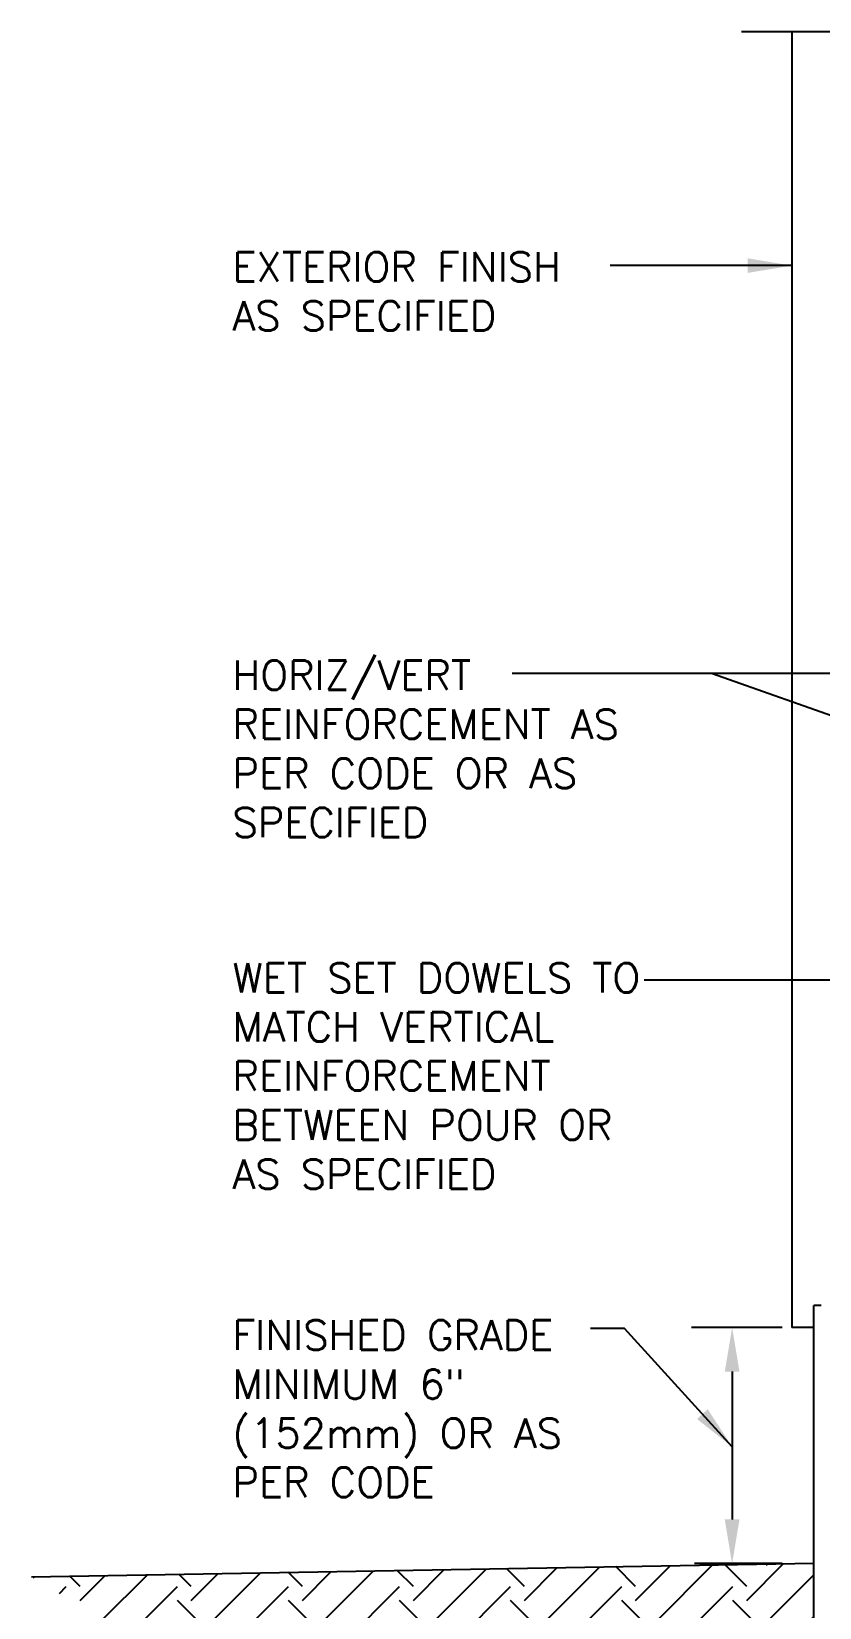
# Model space of a CAD drawing. Header units: inches. Extents: x 86.6 to 136.2, y -5.6 to 65.7.
# Drawn here: x 86.65 to 106.71, y 24.59 to 64.73 of the extents above; entities that cross this region are included whole.
import ezdxf

# ---------------------------------------------------------------- set-up
doc = ezdxf.new("R2010")
doc.units = ezdxf.units.IN
doc.header["$LTSCALE"] = 0.5
doc.header["$MEASUREMENT"] = 0
for name, color, linetype in [('HATCH', 12, 'Continuous'), ('LINE50', 5, 'Continuous'), ('LINE9', 9, 'Continuous'), ('TEXT', 4, 'Continuous')]:
    doc.layers.add(name, color=color, linetype=linetype)
doc.styles.add('DIM', font='romans.shx', dxfattribs={"width": 0.7})
doc.styles.add('ROMANS', font='romans.shx', dxfattribs={"height": 1.125})
doc.dimstyles.new('ext_12', dxfattribs={"dimscale": 12, "dimtxt": 0.09375, "dimasz": 0.09375, "dimexe": 0.09375, "dimexo": 0.0625, "dimgap": 0.0625, "dimtad": 1, "dimdec": 1, "dimzin": 3, "dimdsep": 46, "dimlunit": 4, "dimtxsty": 'DIM', "dimcen": 0.09, "dimdle": 0.09375, "dimclrt": 4, "dimadec": 0, "dimazin": 0, "dimtfac": 1, "dimtdec": 1, "dimtmove": 2, "dimatfit": 3, "dimfxl": 1, "dimfrac": 2, "dimtolj": 1, "dimtzin": 0, "dimarcsym": 0})

msp = doc.modelspace()

# ---------------------------------------------------------------- hatches: boundary and pattern name
at = {"layer": 'HATCH'}
h = msp.add_hatch(dxfattribs=at)
h.set_pattern_fill('EARTH', color=256, scale=8, angle=45, style=0)
h.set_pattern_definition([(45, (6.921, -86.5951), (2e-16, 2.828427), [2, -2]), (45, (6.3906, -86.0648), (2e-16, 2.828427), [2, -2]), (45, (5.8603, -85.5345), (2e-16, 2.828427), [2, -2]), (135, (5.8603, -85.181), (-2.828427, 4e-16), [2, -2]), (135, (6.3906, -84.6506), (-2.828427, 4e-16), [2, -2]), (135, (6.921, -84.1203), (-2.828427, 4e-16), [2, -2])])
edge = h.paths.add_edge_path()
edge.add_spline(control_points=[(97.639, 16.134), (100.658, 15.499), (103.3, 14.673), (104.838, 12.578), (105.226, 11.966)], knot_values=[15.477298, 15.477298, 15.477298, 15.477298, 21.162657, 23.307813, 23.307813, 23.307813, 23.307813], degree=3, periodic=0)
edge.add_line((105.226, 11.966), (106.007, 10.725))
edge.add_line((106.007, 10.725), (106.663, 10.725))
edge.add_line((106.663, 10.725), (106.663, 20.284))
edge.add_line((106.663, 20.284), (106.57, 20.284))
edge.add_line((106.57, 20.284), (106.57, 25.725))
edge.add_line((106.57, 25.725), (86.648, 25.377))
edge.add_spline(control_points=[(86.648, 25.377), (87.766, 24.715), (90.041, 23.367), (92.261, 21.118), (93.258, 19.552), (93.551, 19.029)], knot_values=[0, 0, 0, 0, 3.887421, 7.907558, 9.371794, 9.371794, 9.371794, 9.371794], degree=3, periodic=0)
edge.add_line((93.551, 19.029), (98.485, 19.029))
edge.add_line((98.485, 19.029), (98.485, 17.76))
edge.add_line((98.485, 17.76), (100.868, 17.76))
edge.add_line((100.868, 17.76), (100.868, 16.134))
edge.add_line((100.868, 16.134), (97.639, 16.134))

# ---------------------------------------------------------------- linework, layer by layer
at = {"layer": 'LINE50'}
msp.add_line((86.648, 25.377), (106.57, 25.725), dxfattribs=at)
at = {"layer": 'LINE9'}
for p, q in [((104.726, 64.725), (112.257, 64.725)), ((106.007, 64.725), (106.007, 31.725)), ((106.57, 20.284), (106.57, 32.284)), ((106.757, 32.284), (106.57, 32.284)), ((106.57, 31.725), (106.007, 31.725))]:
    msp.add_line(p, q, dxfattribs=at)
at = {"layer": 'TEXT'}
for p, q in [((105.757, 31.725), (103.448, 31.725)), ((104.486, 30.6), (104.486, 26.836)), ((105.756, 25.711), (103.527, 25.711))]:
    msp.add_line(p, q, dxfattribs=at)
for points in [[(104.299, 30.6), (104.674, 30.6), (104.486, 31.725)], [(104.298, 26.836), (104.673, 26.836), (104.485, 25.711)]]:
    msp.add_solid(points, dxfattribs=at)

# ---------------------------------------------------------------- texts
at = {"layer": 'TEXT', "char_height": 0.75, "attachment_point": 4, "style": 'ROMANS'}
for s, insert, width in [('EXTERIOR FINISH\\PAS SPECIFIED', (91.766, 58.108), 11.74859), ('HORIZ/VERT REINFORCEMENT AS PER CODE OR AS SPECIFIED', (91.766, 46.461), 11.74859), ('WET SET DOWELS TO MATCH VERTICAL REINFORCEMENT BETWEEN POUR OR AS SPECIFIED', (91.766, 38.13), 11.74859), ('FINISHED GRADE MINIMUM 6" (152mm) OR AS PER CODE', (91.766, 29.657), 10.75183)]:
    msp.add_mtext(s, dxfattribs=dict(at, insert=insert, width=width))

# ---------------------------------------------------------------- leaders
at = {"layer": 'TEXT'}
for points, override in [([(106.007, 58.764), (101.38, 58.764)], {"dimtad": 0}), ([(113.382, 48.375), (103.964, 48.375), (98.889, 48.375)], {"dimgap": 0.0625, "dimtad": 0}), ([(116.272, 44.038), (103.964, 48.375), (98.889, 48.375)], {"dimgap": 0.0625, "dimtad": 0}), ([(112.382, 40.57), (102.244, 40.57)], {"dimtad": 0})]:
    msp.add_leader(points, dimstyle='ext_12', override=override, dxfattribs=at)
msp.add_leader([(104.486, 28.687), (101.744, 31.695), (100.884, 31.695)], dimstyle='ext_12', dxfattribs=at)

doc.saveas('drawing.dxf')
